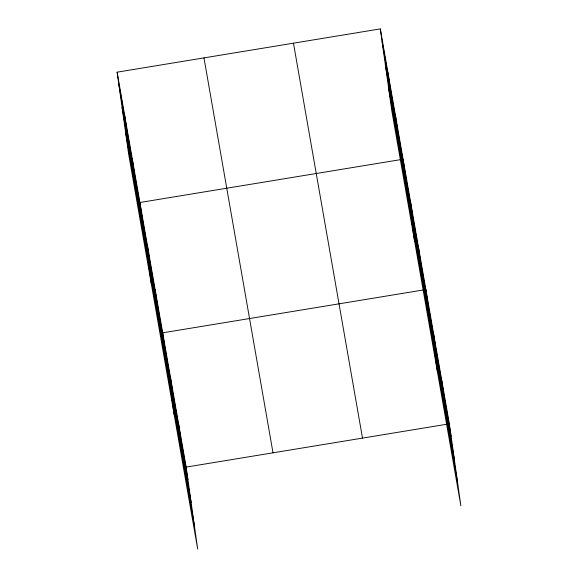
<?xml version="1.0" encoding="UTF-8"?>
<svg xmlns="http://www.w3.org/2000/svg" width="578" height="578" viewBox="0 0 578 578"><rect width="100%" height="100%" fill="white"/><g stroke="black" fill="none" stroke-linecap="round" stroke-linejoin="round"><path stroke-width="0.87" d="M117.124 72.171L186.167 467.096L197.69 549.1L128.648 154.174L117.124 72.171L380.31 28.9L449.352 423.826L460.876 505.829L391.833 110.904L380.31 28.9M400.431 159.665L139.905 202.495L151.436 284.499M423.219 289.99L162.693 332.82L174.216 414.823M186.167 467.096L446.693 424.266M382.072 41.428L451.115 436.361M385.295 64.353L454.337 459.286M388.611 87.979L457.653 482.905M293.458 43.177L362.5 438.11M203.976 57.887L273.018 452.82M118.887 84.699L187.929 479.624M122.11 107.624L191.152 502.549M125.426 131.242L194.468 526.175M441.527 379.067L443.29 391.602M433.702 334.315L435.465 346.843M425.878 289.556L437.401 371.56M418.284 246.112L420.04 258.641M410.691 202.668L412.446 215.197M403.09 159.225L414.621 241.228M395.497 115.788L397.259 128.316M387.903 72.344L389.666 84.872M178.342 422.337L180.105 434.866M170.517 377.579L172.28 390.107M155.099 289.376L156.855 301.911M147.506 245.939L149.261 258.467M132.311 159.051L134.074 171.579M124.718 115.607L126.481 128.143"/></g></svg>
